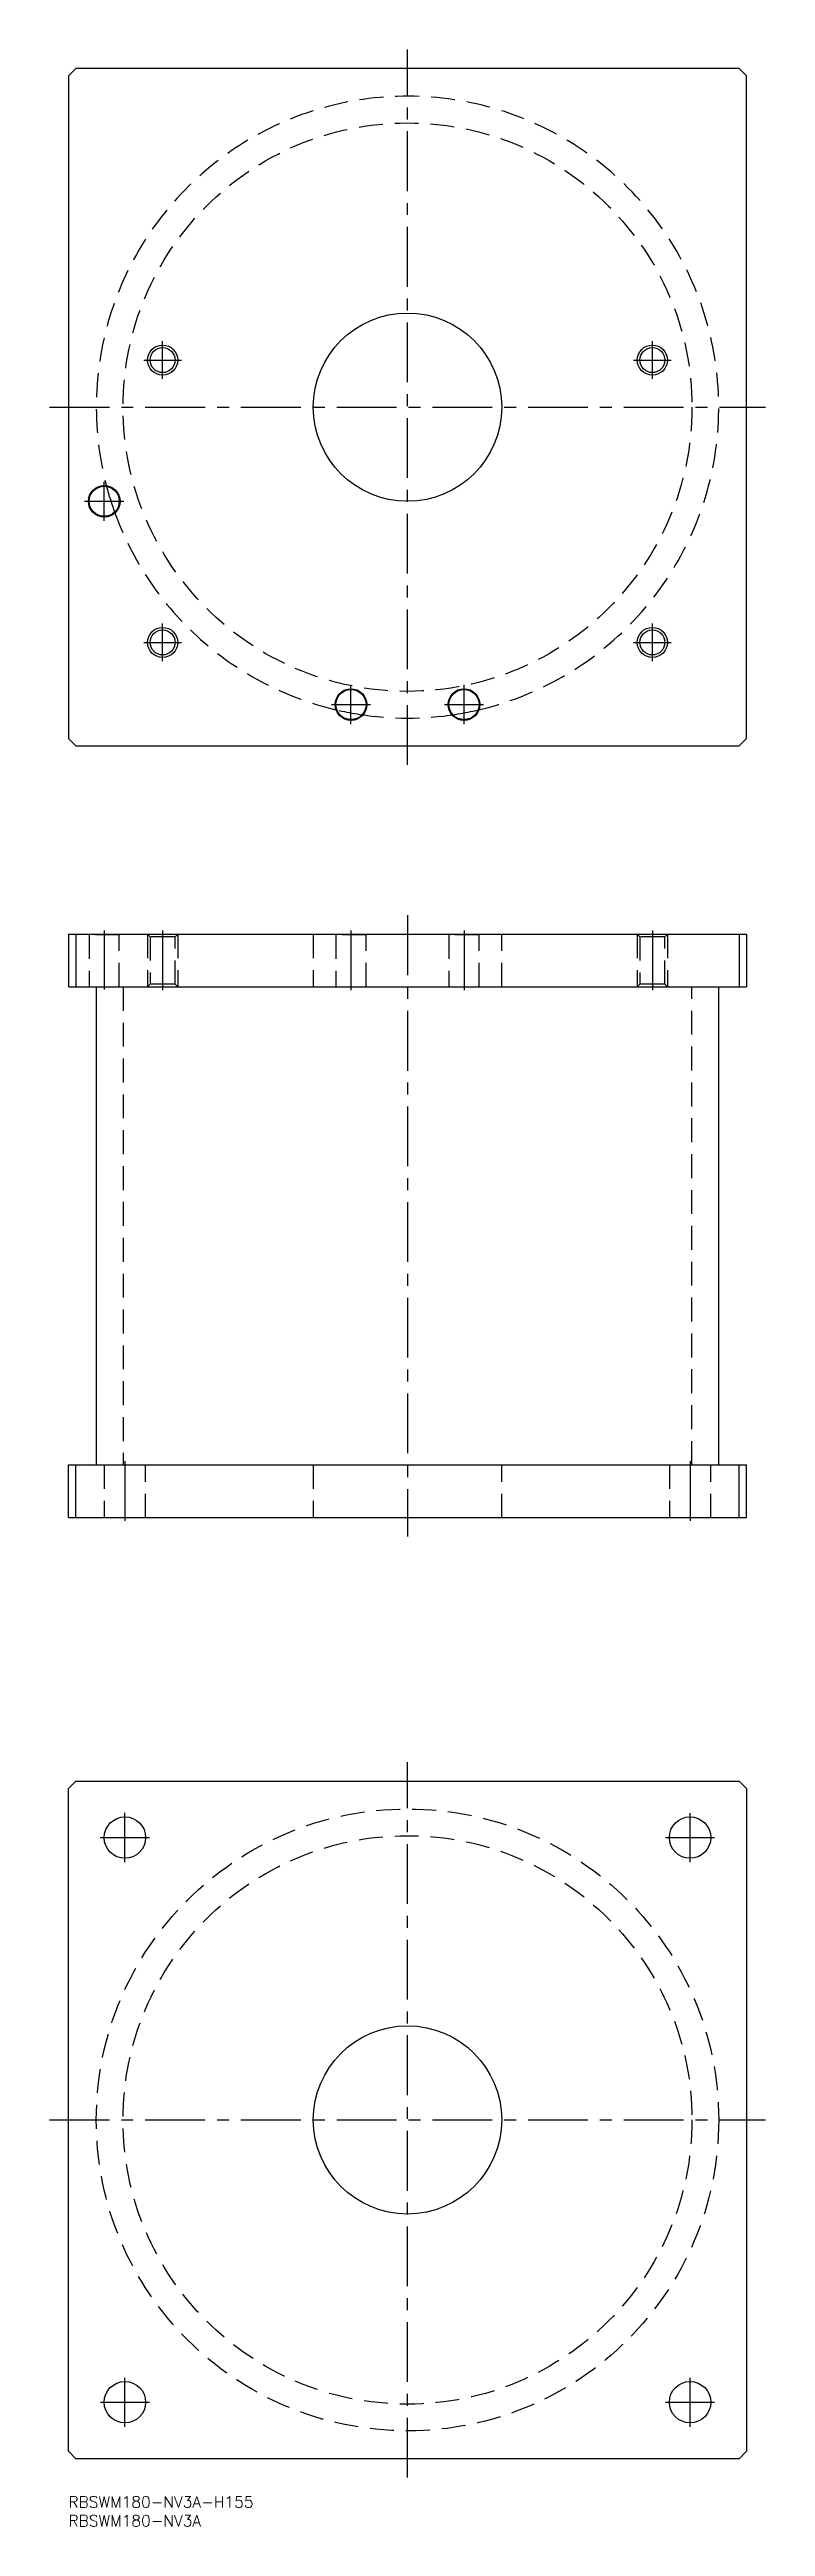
# Model space of a CAD drawing. Extents: x -5 to 185, y -8 to 650.
import ezdxf

# ---------------------------------------------------------------- set-up
doc = ezdxf.new("R2010")
doc.units = 0
doc.header["$LTSCALE"] = 0.5
doc.linetypes.add('CENTER', pattern=[50.8, 31.75, -6.35, 6.35, -6.35])
doc.linetypes.add('DASHED', pattern=[19.05, 12.7, -6.35])
for name, color, linetype in [('MSM_CENTER', 1, 'CENTER'), ('MSM_CONTINUOUS', 7, 'CONTINUOUS'), ('MSM_DASHED', 4, 'DASHED'), ('MSM_NARROW', 5, 'CONTINUOUS'), ('MSM_PART_NUMBER', 7, 'CONTINUOUS')]:
    doc.layers.add(name, color=color, linetype=linetype)
doc.styles.get("Standard").update_dxf_attribs({"font": 'txt.shx', "height": 3, "bigfont": 'bigfont.shx'})

msp = doc.modelspace()

# ---------------------------------------------------------------- linework, layer by layer
at = {"layer": 'MSM_CENTER'}
for p, q in [((90, 460), (90, 650)), ((25, 562.5), (25, 572.5)), ((155, 562.5), (155, 572.5)), ((20, 567.5), (30, 567.5)), ((150, 567.5), (160, 567.5)), ((-5, 555), (185, 555)), ((9.5, 524.8), (9.5, 535.2)), ((4.3, 530), (14.7, 530)), ((25, 487.5), (25, 497.5)), ((155, 487.5), (155, 497.5)), ((20, 492.5), (30, 492.5)), ((150, 492.5), (160, 492.5)), ((75, 470.8), (75, 481.2)), ((105, 470.8), (105, 481.2)), ((69.8, 476), (80.2, 476)), ((99.8, 476), (110.2, 476)), ((9.5, 416), (9.5, 400.3)), ((25, 416), (25, 400)), ((75, 416), (75, 400)), ((90, 420), (90, 255)), ((105, 416), (105, 400)), ((155, 416), (155, 400)), ((15, 275), (15, 259)), ((165, 275), (165, 259)), ((90, 5), (90, 195)), ((15, 168.44), (15, 181.56)), ((165, 168.5), (165, 181.5)), ((8.44, 175), (21.56, 175)), ((158.5, 175), (171.5, 175)), ((-5, 100), (185, 100)), ((15, 18.5), (15, 31.5)), ((165, 18.5), (165, 31.5)), ((8.5, 25), (21.5, 25)), ((158.5, 25), (171.5, 25))]:
    msp.add_line(p, q, dxfattribs=at)
at = {"layer": 'MSM_CONTINUOUS'}
for p, q in [((2, 645), (0, 643)), ((178, 645), (2, 645)), ((180, 643), (178, 645)), ((0, 643), (0, 467)), ((180, 467), (180, 643)), ((0, 467), (2, 465)), ((2, 465), (178, 465)), ((178, 465), (180, 467)), ((0, 415), (0, 401)), ((0, 415), (180, 415)), ((2, 415), (2, 401)), ((178, 415), (178, 401)), ((180, 415), (180, 401)), ((0, 401), (180, 401)), ((7.4, 401), (7.4, 274)), ((172.6, 274), (172.6, 401)), ((0, 260), (0, 274)), ((0, 274), (180, 274)), ((2, 260), (2, 274)), ((178, 260), (178, 274)), ((180, 260), (180, 274)), ((0, 260), (180, 260)), ((0, 188), (2, 190)), ((0, 12), (0, 188)), ((2, 190), (178, 190)), ((178, 190), (180, 188)), ((180, 188), (180, 12)), ((2, 10), (0, 12)), ((178, 10), (2, 10)), ((180, 12), (178, 10))]:
    msp.add_line(p, q, dxfattribs=at)
for centre, radius in [((90, 555), 25), ((25, 567.5), 3.3235), ((155, 567.5), 3.3235), ((9.5, 530), 4.2), ((9.5, 530), 4), ((25, 492.5), 3.3235), ((155, 492.5), 3.3235), ((75, 476), 4.2), ((75, 476), 4), ((105, 476), 4.2), ((105, 476), 4), ((15, 175), 5.5), ((165, 175), 5.5), ((90, 100), 25), ((15, 25), 5.5), ((165, 25), 5.5)]:
    msp.add_circle(centre, radius, dxfattribs=at)
for start, end in [(193.8760225, 199.3563251), (257.3287305, 261.1693355), (278.8306645, 282.6712695)]:
    msp.add_arc((90, 555), 82.6, start, end, dxfattribs=at)
at = {"layer": 'MSM_DASHED'}
for p, q in [((5.3, 415), (5.5, 414.8)), ((5.5, 414.8), (5.5, 401)), ((13.5, 414.8), (5.5, 414.8)), ((13.5, 414.8), (13.7, 415)), ((13.5, 401), (13.5, 414.8)), ((21, 415), (21.6765, 414.3235)), ((21, 415), (21, 401)), ((28.3235, 414.3235), (29, 415)), ((29, 415), (29, 401)), ((65, 415), (65, 401)), ((70.8, 415), (71, 414.8)), ((71, 414.8), (71, 401)), ((79, 414.8), (71, 414.8)), ((79, 414.8), (79.2, 415)), ((79, 401), (79, 414.8)), ((100.8, 415), (101, 414.8)), ((101, 414.8), (101, 401)), ((109, 414.8), (101, 414.8)), ((109, 414.8), (109.2, 415)), ((109, 401), (109, 414.8)), ((115, 401), (115, 415)), ((151, 415), (151.6765, 414.3235)), ((151, 415), (151, 401)), ((158.3235, 414.3235), (159, 415)), ((159, 415), (159, 401)), ((21.6765, 414.3235), (21.6765, 401.6765)), ((28.3235, 414.3235), (21.6765, 414.3235)), ((28.3235, 401.6765), (28.3235, 414.3235)), ((151.6765, 414.3235), (151.6765, 401.6765)), ((158.3235, 414.3235), (151.6765, 414.3235)), ((158.3235, 401.6765), (158.3235, 414.3235)), ((21.6765, 401.6765), (21, 401)), ((28.3235, 401.6765), (21.6765, 401.6765)), ((29, 401), (28.3235, 401.6765)), ((151.6765, 401.6765), (151, 401)), ((158.3235, 401.6765), (151.6765, 401.6765)), ((159, 401), (158.3235, 401.6765)), ((14.5, 401), (14.5, 274)), ((165.5, 274), (165.5, 401)), ((9.5, 274), (9.5, 260)), ((20.5, 260), (20.5, 274)), ((65, 274), (65, 260)), ((115, 260), (115, 274)), ((159.5, 274), (159.5, 260)), ((170.5, 260), (170.5, 274))]:
    msp.add_line(p, q, dxfattribs=at)
for centre, radius in [((90, 555), 75.5), ((90, 100), 82.6), ((90, 100), 75.5)]:
    msp.add_circle(centre, radius, dxfattribs=at)
for start, end in [(282.6712695, 195.1489793), (199.3563251, 257.3287305), (261.1693355, 278.8306645)]:
    msp.add_arc((90, 555), 82.6, start, end, dxfattribs=at)
at = {"layer": 'MSM_NARROW'}
for centre in [(25, 567.5), (155, 567.5), (25, 492.5), (155, 492.5)]:
    msp.add_circle(centre, 4, dxfattribs=at)

# ---------------------------------------------------------------- texts
at = {"layer": 'MSM_PART_NUMBER'}
for s, p in [('RBSWM180-NV3A-H155', (0, -3)), ('RBSWM180-NV3A', (0, -8))]:
    msp.add_text(s, height=3, dxfattribs=at).set_placement(p)

doc.saveas('drawing.dxf')
